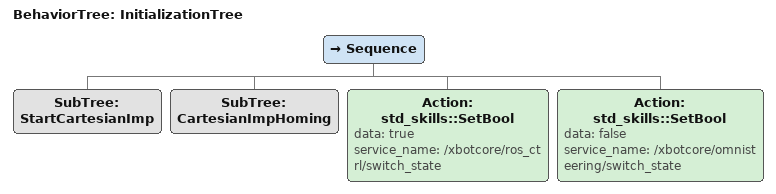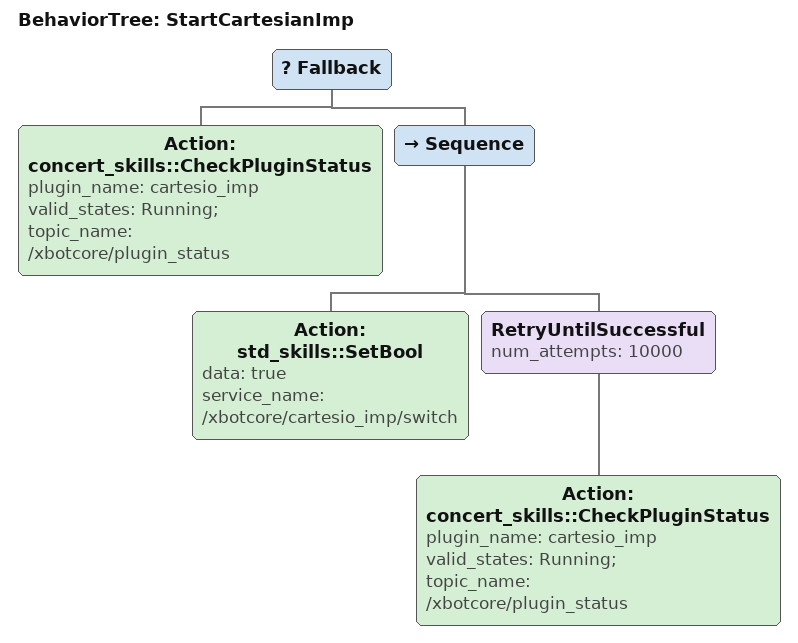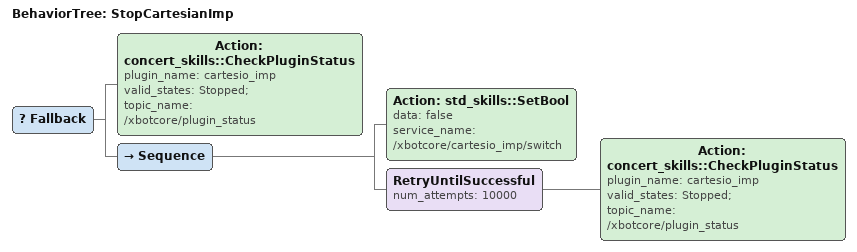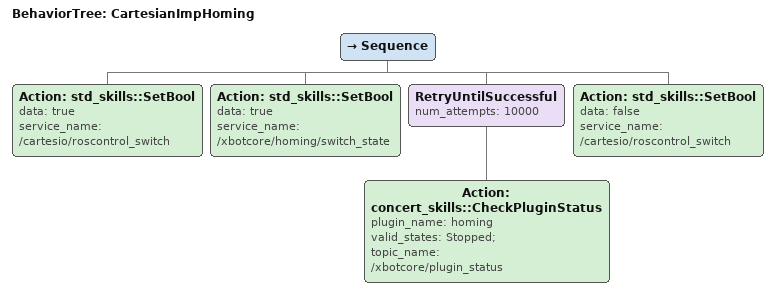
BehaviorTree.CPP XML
<?xml version="1.0"?>
<root
        BTCPP_format="4"
        main_tree_to_execute="InitializationTree">
    <BehaviorTree ID="InitializationTree">
        <Sequence>
            <SubTree ID="StartCartesianImp"/>
            <SubTree ID="CartesianImpHoming"/>
            <Action
                    ID="std_skills::SetBool"
                    data="true"
                    service_name="/xbotcore/ros_ctrl/switch_state"/>
            <Action
                    ID="std_skills::SetBool"
                    data="false"
                    service_name="/xbotcore/omnisteering/switch_state"/>
        </Sequence>
    </BehaviorTree>

    <BehaviorTree ID="StartCartesianImp">
        <Fallback>
            <Action
                    ID="concert_skills::CheckPluginStatus"
                    plugin_name="cartesio_imp"
                    valid_states="Running;"
                    topic_name="/xbotcore/plugin_status"/>
            <Sequence>
                <Action
                        ID="std_skills::SetBool"
                        data="true"
                        service_name="/xbotcore/cartesio_imp/switch"/>
                <RetryUntilSuccessful num_attempts="10000">
                    <Action
                            ID="concert_skills::CheckPluginStatus"
                            plugin_name="cartesio_imp"
                            valid_states="Running;"
                            topic_name="/xbotcore/plugin_status"/>
                </RetryUntilSuccessful>
            </Sequence>
        </Fallback>
    </BehaviorTree>

    <BehaviorTree ID="StopCartesianImp">
        <Fallback>
            <Action
                    ID="concert_skills::CheckPluginStatus"
                    plugin_name="cartesio_imp"
                    valid_states="Stopped;"
                    topic_name="/xbotcore/plugin_status"/>
            <Sequence>
                <Action
                        ID="std_skills::SetBool"
                        data="false"
                        service_name="/xbotcore/cartesio_imp/switch"/>
                <RetryUntilSuccessful num_attempts="10000">
                    <Action
                            ID="concert_skills::CheckPluginStatus"
                            plugin_name="cartesio_imp"
                            valid_states="Stopped;"
                            topic_name="/xbotcore/plugin_status"/>
                </RetryUntilSuccessful>
            </Sequence>
        </Fallback>
    </BehaviorTree>

    <BehaviorTree ID="CartesianImpHoming">
        <Sequence>
            <Action
                    ID="std_skills::SetBool"
                    data="true"
                    service_name="/cartesio/roscontrol_switch"/>
            <Action
                    ID="std_skills::SetBool"
                    data="true"
                    service_name="/xbotcore/homing/switch_state"/>
            <RetryUntilSuccessful num_attempts="10000">
                <Action
                        ID="concert_skills::CheckPluginStatus"
                        plugin_name="homing"
                        valid_states="Stopped;"
                        topic_name="/xbotcore/plugin_status"/>
            </RetryUntilSuccessful>
            <Action
                    ID="std_skills::SetBool"
                    data="false"
                    service_name="/cartesio/roscontrol_switch"/>
        </Sequence>
    </BehaviorTree>
</root>
